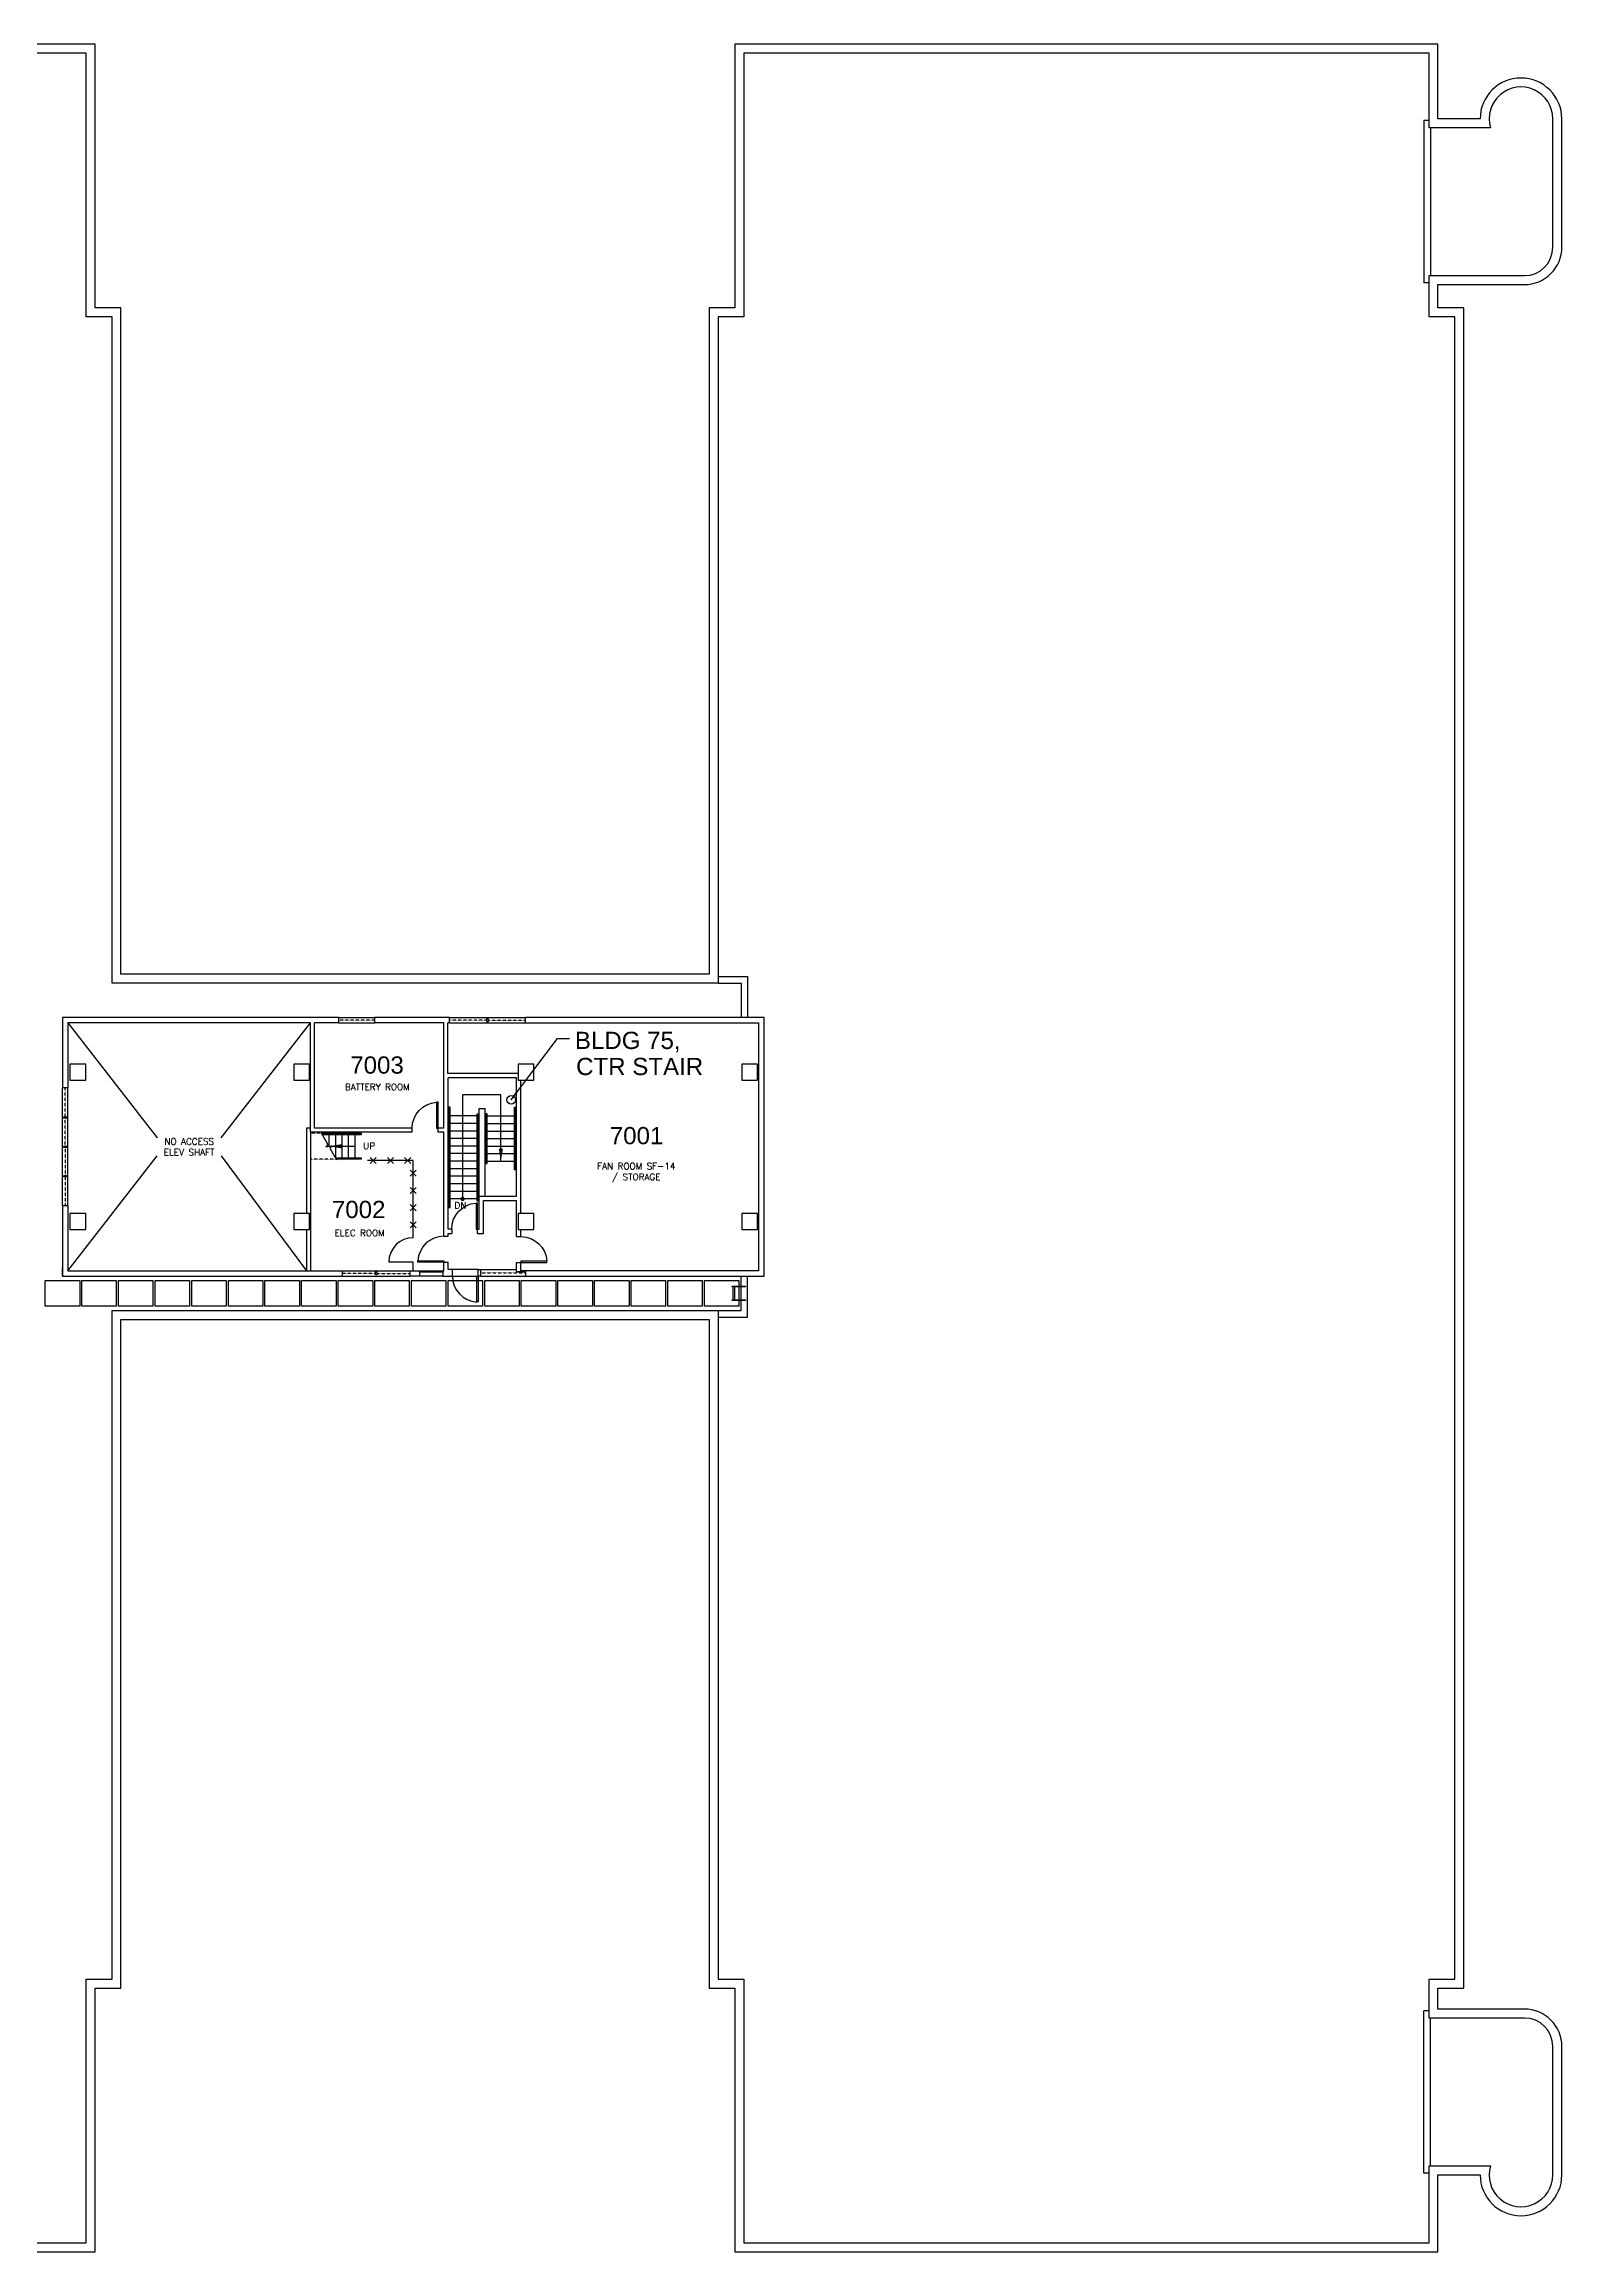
# Model space of a CAD drawing. Extents: x 2546 to 7658, y 1662 to 4736.
# Drawn here: x 5544 to 7658, y 1662 to 4736 of the extents above; entities that cross this region are included whole.
import ezdxf

# ---------------------------------------------------------------- set-up
doc = ezdxf.new("R2010")
doc.units = 0
doc.header["$MEASUREMENT"] = 0
doc.linetypes.add('DASHED2', pattern=[0.375, 0.25, -0.125])
doc.linetypes.add('HIDDEN2', pattern=[0.1875, 0.125, -0.0625])
doc.layers.get('0').update_dxf_attribs({"linetype": 'CONTINUOUS'})
for name, color, linetype in [('A-ANNO-TEXT', 4, 'CONTINUOUS'), ('A-ANNO-TEXT-STAIR', 4, 'CONTINUOUS'), ('A-ANNO-TX192', 4, 'CONTINUOUS'), ('A-COLS', 5, 'CONTINUOUS'), ('A-DOOR', 2, 'CONTINUOUS'), ('A-FLOR-CURB', 2, 'CONTINUOUS'), ('A-FLOR-HRAL', 1, 'CONTINUOUS'), ('A-FLOR-OVHD', 3, 'HIDDEN2'), ('A-FLOR-PATT', 1, 'CONTINUOUS'), ('A-FLOR-STRS', 2, 'CONTINUOUS'), ('A-GLAZ-SILL', 1, 'CONTINUOUS'), ('A-GLAZ-VENT', 2, 'DASHED2'), ('A-ROOF-LEVL-THICK', 3, 'CONTINUOUS'), ('A-WALL-FENCE', 3, 'CONTINUOUS'), ('A-WALL-FULL', 6, 'CONTINUOUS'), ('A-WALL-PRHT', 3, 'CONTINUOUS')]:
    doc.layers.add(name, color=color, linetype=linetype)
doc.styles.add('ARIAL', font='arial.ttf')
doc.styles.get("Standard").update_dxf_attribs({"font": 'simplex'})
doc.dimstyles.new('DIM-96', dxfattribs={"dimscale": 96, "dimtxt": 0.18, "dimasz": 0.18, "dimexe": 0.18, "dimexo": 0.0625, "dimgap": 0.125, "dimtad": 1, "dimdec": 4, "dimzin": 0, "dimdsep": 46, "dimlunit": 4, "dimtxsty": 'Standard', "dimblk": 'ARCHTICK', "dimcen": 0.09, "dimadec": 0, "dimazin": 0, "dimtfac": 1, "dimtdec": 4, "dimtofl": 0, "dimtmove": 2, "dimatfit": 2, "dimfxl": 0, "dimtolj": 1, "dimtzin": 0, "dimarcsym": 0})
doc.dimstyles.new('DIM1-4', dxfattribs={"dimscale": 48, "dimtxt": 0.09375, "dimasz": 0.125, "dimexe": 0.125, "dimexo": 0.09375, "dimgap": 0.046875, "dimtad": 1, "dimdec": 4, "dimzin": 7, "dimdsep": 46, "dimlunit": 4, "dimtxsty": 'Standard', "dimblk": 'TICK', "dimcen": 2.25, "dimdle": 1.5, "dimadec": 0, "dimazin": 0, "dimtfac": 1, "dimtdec": 4, "dimtix": 1, "dimtofl": 0, "dimtmove": 2, "dimatfit": 3, "dimldrblk": 'TICK', "dimfxl": 0, "dimtolj": 1, "dimtzin": 0, "dimarcsym": 0})

# ---------------------------------------------------------------- blocks, each defined once
blk = doc.blocks.new('dr-36')
blk.add_lwpolyline([(0, 36), (2, 36), (2, 0), (0, 0)], close=True)
blk.add_arc((-0.1, 0), 36.1, 0.0689, 86.658)
blk = doc.blocks.new('_ArchTick')
at = {"color": 0, "linetype": 'ByBlock', "const_width": 0.15}
blk.add_lwpolyline([(-0.5, -0.5), (0.5, 0.5)], dxfattribs=at)
blk = doc.blocks.new('TICK')
at = {"linetype": 'Continuous'}
blk.add_line((0.99, 0), (-0.99, 0), dxfattribs=at)
at = {"color": 11}
blk.add_line((-0.22, -0.22), (0.22, 0.22), dxfattribs=at)

msp = doc.modelspace()

# ---------------------------------------------------------------- linework, layer by layer
at = {"layer": 'A-ANNO-TEXT'}
for p, q in [((5577.5, 3373.5), (5702.1, 3213.7)), ((5790.9, 3213.7), (5915.5, 3373.5)), ((5577.5, 3028.5), (5702.1, 3188.3)), ((5790.9, 3188.3), (5910, 3028.5))]:
    msp.add_line(p, q, dxfattribs=at)
at = {"layer": 'A-ANNO-TEXT', "linetype": 'Continuous'}
msp.add_lwpolyline([(5930.5, 3220.4), (5939.5, 3204.4), (5936.7, 3201), (5945.3, 3202.5), (5942.5, 3199.1), (5951.5, 3183.1)], dxfattribs=at)
at = {"layer": 'A-ANNO-TEXT', "const_width": 3}
msp.add_lwpolyline([(6125.7, 3128.5, 1), (6128.7, 3128.5, 1)], format="xyb", close=True, dxfattribs=at)
at = {"layer": 'A-COLS'}
for points in [[(5580.5, 3294), (5602.5, 3294), (5602.5, 3316), (5580.5, 3316)], [(5892, 3294), (5914, 3294), (5914, 3316), (5892, 3316)], [(6204.5, 3294), (6226.5, 3294), (6226.5, 3316), (6204.5, 3316)], [(6516, 3294), (6538, 3294), (6538, 3316), (6516, 3316)], [(5580.5, 3086), (5602.5, 3086), (5602.5, 3108), (5580.5, 3108)], [(5892, 3086), (5914, 3086), (5914, 3108), (5892, 3108)], [(6204.5, 3086), (6226.5, 3086), (6226.5, 3108), (6204.5, 3108)], [(6516, 3086), (6538, 3086), (6538, 3108), (6516, 3108)]]:
    msp.add_lwpolyline(points, close=True, dxfattribs=at)
at = {"layer": 'A-FLOR-CURB'}
for p, q in [((7473, 4629.8), (7466, 4629.8)), ((7466, 4629.8), (7466, 4404)), ((7475, 4619.8), (7475, 4414)), ((7473, 4404), (7466, 4404)), ((6483, 3438), (6524, 3438)), ((6483, 3429), (6515, 3429)), ((6515, 3429), (6515, 3381)), ((6524, 3438), (6524, 3381)), ((6149, 3030), (6113, 3030)), ((6113, 3021), (6149, 3021)), ((6515, 2973), (6515, 3021)), ((6524, 2964), (6524, 3021)), ((6483, 2973), (6515, 2973)), ((6483, 2964), (6524, 2964)), ((7466, 1772.2), (7466, 1998)), ((7473, 1998), (7466, 1998)), ((7475, 1782.2), (7475, 1988)), ((7473, 1772.2), (7466, 1772.2))]:
    msp.add_line(p, q, dxfattribs=at)
at = {"layer": 'A-FLOR-HRAL'}
for points in [[(6107, 3116.5), (6110, 3116.5), (6110, 3256), (6107, 3256)], [(6107, 3118), (6108.5, 3118), (6108.5, 3254.5), (6107, 3254.5)], [(6150.5, 3125.5), (6147.5, 3125.5), (6147.5, 3247), (6150.5, 3247)], [(6150.5, 3127), (6149, 3127), (6149, 3245.5), (6150.5, 3245.5)], [(6158.5, 3178), (6161.5, 3178), (6161.5, 3247), (6158.5, 3247)], [(6158.5, 3179.5), (6160, 3179.5), (6160, 3245.5), (6158.5, 3245.5)], [(6202.5, 3169), (6199.5, 3169), (6199.5, 3256), (6202.5, 3256)], [(6202.5, 3170.5), (6201, 3170.5), (6201, 3254.5), (6202.5, 3254.5)]]:
    msp.add_lwpolyline(points, dxfattribs=at)
at = {"layer": 'A-FLOR-OVHD'}
for p, q in [((5930.9, 3219.8), (5915.5, 3219.8)), ((5950.8, 3183.8), (5915.5, 3183.8))]:
    msp.add_line(p, q, dxfattribs=at)
at = {"layer": 'A-FLOR-PATT'}
for points in [[(5546, 3015), (5594, 3015), (5594, 2979), (5546, 2979)], [(5597, 3015), (5645, 3015), (5645, 2979), (5597, 2979)], [(5648, 3015), (5696, 3015), (5696, 2979), (5648, 2979)], [(5699, 3015), (5747, 3015), (5747, 2979), (5699, 2979)], [(5750, 3015), (5798, 3015), (5798, 2979), (5750, 2979)], [(5801, 3015), (5849, 3015), (5849, 2979), (5801, 2979)], [(5852, 3015), (5900, 3015), (5900, 2979), (5852, 2979)], [(5903, 3015), (5951, 3015), (5951, 2979), (5903, 2979)], [(5954, 3015), (6002, 3015), (6002, 2979), (5954, 2979)], [(6005, 3015), (6053, 3015), (6053, 2979), (6005, 2979)], [(6056, 3015), (6104, 3015), (6104, 2979), (6056, 2979)], [(6107, 3015), (6155, 3015), (6155, 2979), (6107, 2979)], [(6158, 3015), (6206, 3015), (6206, 2979), (6158, 2979)], [(6209, 3015), (6257, 3015), (6257, 2979), (6209, 2979)], [(6260, 3015), (6308, 3015), (6308, 2979), (6260, 2979)], [(6311, 3015), (6359, 3015), (6359, 2979), (6311, 2979)], [(6362, 3015), (6410, 3015), (6410, 2979), (6362, 2979)], [(6413, 3015), (6461, 3015), (6461, 2979), (6413, 2979)]]:
    msp.add_lwpolyline(points, close=True, dxfattribs=at)
for points in [[(6512, 2987), (6512, 2979), (6464, 2979), (6464, 3015), (6512, 3015), (6512, 3007)], [(6512, 3006), (6512, 2988)]]:
    msp.add_lwpolyline(points, dxfattribs=at)
at = {"layer": 'A-FLOR-STRS'}
for p, q in [((6108.5, 3244), (6107, 3244)), ((6108.5, 3233.5), (6107, 3233.5)), ((6147.5, 3244), (6110, 3244)), ((6147.5, 3233.5), (6110, 3233.5)), ((6150.5, 3244), (6149, 3244)), ((6150.5, 3233.5), (6149, 3233.5)), ((6158.5, 3244), (6160, 3244)), ((6158.5, 3233.5), (6160, 3233.5)), ((6161.5, 3244), (6199.5, 3244)), ((6161.5, 3233.5), (6199.5, 3233.5)), ((6201, 3244), (6202.5, 3244)), ((6201, 3233.5), (6202.5, 3233.5)), ((5941, 3217.8), (5941, 3201.8)), ((5950, 3217.8), (5950, 3185.8)), ((5959, 3217.8), (5959, 3185.8)), ((5968, 3217.8), (5968, 3185.8)), ((5977, 3217.8), (5977, 3185.8)), ((6108.5, 3223), (6107, 3223)), ((6108.5, 3212.5), (6107, 3212.5)), ((6108.5, 3202), (6107, 3202)), ((6147.5, 3223), (6110, 3223)), ((6147.5, 3212.5), (6110, 3212.5)), ((6147.5, 3202), (6110, 3202)), ((6150.5, 3223), (6149, 3223)), ((6150.5, 3212.5), (6149, 3212.5)), ((6150.5, 3202), (6149, 3202)), ((6158.5, 3223), (6160, 3223)), ((6158.5, 3212.5), (6160, 3212.5)), ((6158.5, 3202), (6160, 3202)), ((6161.5, 3223), (6199.5, 3223)), ((6161.5, 3212.5), (6199.5, 3212.5)), ((6161.5, 3202), (6199.5, 3202)), ((6201, 3223), (6202.5, 3223)), ((6201, 3212.5), (6202.5, 3212.5)), ((6201, 3202), (6202.5, 3202)), ((6108.5, 3191.5), (6107, 3191.5)), ((6108.5, 3181), (6107, 3181)), ((6108.5, 3170.5), (6107, 3170.5)), ((6147.5, 3191.5), (6110, 3191.5)), ((6147.5, 3181), (6110, 3181)), ((6147.5, 3170.5), (6110, 3170.5)), ((6150.5, 3191.5), (6149, 3191.5)), ((6150.5, 3181), (6149, 3181)), ((6150.5, 3170.5), (6149, 3170.5)), ((6158.5, 3191.5), (6160, 3191.5)), ((6158.5, 3181), (6160, 3181)), ((6161.5, 3191.5), (6199.5, 3191.5)), ((6161.5, 3181), (6199.5, 3181)), ((6201, 3191.5), (6202.5, 3191.5)), ((6201, 3181), (6202.5, 3181)), ((6108.5, 3160), (6107, 3160)), ((6108.5, 3149.5), (6107, 3149.5)), ((6108.5, 3139), (6107, 3139)), ((6147.5, 3160), (6110, 3160)), ((6147.5, 3149.5), (6110, 3149.5)), ((6147.5, 3139), (6110, 3139)), ((6150.5, 3160), (6149, 3160)), ((6150.5, 3149.5), (6149, 3149.5)), ((6150.5, 3139), (6149, 3139)), ((6108.5, 3128.5), (6107, 3128.5)), ((6147.5, 3128.5), (6110, 3128.5)), ((6150.5, 3128.5), (6149, 3128.5))]:
    msp.add_line(p, q, dxfattribs=at)
for points in [[(5930.9, 3219.8), (5986, 3219.8), (5986, 3217.8), (5932, 3217.8)], [(5950, 3185.8), (5986, 3185.8), (5986, 3183.8), (5951.1, 3183.8)]]:
    msp.add_lwpolyline(points, dxfattribs=at)
msp.add_lwpolyline([(6504.2, 2988), (6504.2, 3006), (6502.8, 3006), (6502.8, 3007), (6521, 3007), (6521, 3006), (6505.8, 3006), (6505.8, 2988), (6521, 2988), (6521, 2987), (6502.8, 2987), (6502.8, 2988)], close=True, dxfattribs=at)
at = {"layer": 'A-GLAZ-SILL'}
for p, q in [((5955, 3381), (6005, 3381)), ((5955, 3373.5), (6005, 3373.5)), ((6109, 3381), (6215, 3381)), ((6109, 3373.5), (6215, 3373.5)), ((5570, 3119), (5570, 3283)), ((5577.5, 3119), (5577.5, 3283)), ((5960, 3028.5), (6054, 3028.5)), ((5960, 3021), (6054, 3021)), ((6152, 3030), (6202.5, 3030)), ((6152, 3021), (6215, 3021))]:
    msp.add_line(p, q, dxfattribs=at)
for points in [[(6161, 3379.2), (6163, 3379.2), (6163, 3375.2), (6161, 3375.2)], [(5571.8, 3241), (5571.8, 3243), (5575.8, 3243), (5575.8, 3241)], [(5571.8, 3200), (5571.8, 3202), (5575.8, 3202), (5575.8, 3200)], [(5571.8, 3159), (5571.8, 3161), (5575.8, 3161), (5575.8, 3159)], [(6006, 3026.8), (6008, 3026.8), (6008, 3022.8), (6006, 3022.8)]]:
    msp.add_lwpolyline(points, close=True, dxfattribs=at)
at = {"layer": 'A-GLAZ-VENT', "ltscale": 0.5}
for p, q in [((6005, 3377.2), (5955, 3377.2)), ((6161, 3377.2), (6109, 3377.2)), ((6163, 3377.2), (6215, 3377.2)), ((5573.8, 3243), (5573.8, 3283)), ((5573.8, 3202), (5573.8, 3241)), ((5573.8, 3200), (5573.8, 3161)), ((5573.8, 3159), (5573.8, 3119)), ((6006, 3024.8), (5960, 3024.8)), ((6008, 3024.8), (6054, 3024.8)), ((6152, 3025.5), (6215, 3025.5))]:
    msp.add_line(p, q, dxfattribs=at)
at = {"layer": 'A-ROOF-LEVL-THICK'}
for p, q in [((5603, 4723.8), (4649, 4723.8)), ((5603, 4356.5), (5603, 4723.8)), ((7473, 4723.8), (6519, 4723.8)), ((6519, 4723.8), (6519, 4356.5)), ((7473, 4619.8), (7473, 4723.8)), ((7558.5, 4619.8), (7473, 4619.8)), ((7645.5, 4453.5), (7645.5, 4632.2)), ((7473, 4356.5), (7473, 4414)), ((7473, 4414), (7606, 4414)), ((5639, 4356.5), (5603, 4356.5)), ((5639, 3429), (5639, 4356.5)), ((6519, 4356.5), (6483, 4356.5)), ((6483, 4356.5), (6483, 3429)), ((7509, 4356.5), (7473, 4356.5)), ((7509, 2042.2), (7509, 4356.5)), ((6483, 3429), (5639, 3429)), ((5639, 2042.2), (5639, 2973)), ((5639, 2973), (6483, 2973)), ((6483, 2973), (6483, 2042.2)), ((5603, 1675), (5603, 2042.2)), ((5603, 2042.2), (5639, 2042.2)), ((6483, 2042.2), (6519, 2042.2)), ((6519, 2042.2), (6519, 1675)), ((7473, 1988), (7473, 2042.2)), ((7473, 2042.2), (7509, 2042.2)), ((7606, 1988), (7473, 1988)), ((7645.5, 1769.7), (7645.5, 1948.5)), ((7473, 1675), (7473, 1782.2)), ((7473, 1782.2), (7558.5, 1782.2)), ((4649, 1675), (5603, 1675)), ((6519, 1675), (7473, 1675))]:
    msp.add_line(p, q, dxfattribs=at)
msp.add_lwpolyline([(4636.5, 1662.5), (5615.5, 1662.5), (5615.5, 2029.7), (5651.5, 2029.7), (5651.5, 2960.5), (6470.5, 2960.5), (6470.5, 2029.7), (6506.5, 2029.7), (6506.5, 1662.5), (7485.5, 1662.5), (7485.5, 1769.7), (7544.2, 1769.7, 1), (7658, 1769.7), (7658, 1948.5, 0.414214), (7606, 2000.5), (7485.5, 2000.5), (7485.5, 2029.7), (7521.5, 2029.7), (7521.5, 4369), (7485.5, 4369), (7485.5, 4401.5), (7606, 4401.5, 0.414214), (7658, 4453.5), (7658, 4632.2, 1), (7544.2, 4632.2), (7485.5, 4632.2), (7485.5, 4736.2), (6506.5, 4736.2), (6506.5, 4369), (6470.5, 4369), (6470.5, 3441.5), (5651.5, 3441.5), (5651.5, 4369), (5615.5, 4369), (5615.5, 4736.2), (4636.5, 4736.2)], format="xyb", dxfattribs=at)
for centre, radius, start, end in [((7601.1, 4632.2), 44.4, 0.0003, 196.3599), ((7606, 4453.5), 39.5, 270, 360), ((7658, 4453.5), 12.5, 179.9979, 180), ((7606, 1948.5), 39.5, 0, 90), ((7601.1, 1769.7), 44.4, 163.6401, 0)]:
    msp.add_arc(centre, radius, start, end, dxfattribs=at)
at = {"layer": 'A-WALL-FENCE', "ltscale": 0.125}
for p, q in [((6058.5, 3182), (5995, 3182)), ((6007, 3186.2), (5998.5, 3177.8)), ((6007, 3177.8), (5998.5, 3186.2)), ((6031, 3186.2), (6022.5, 3177.8)), ((6031, 3177.8), (6022.5, 3186.2)), ((6055, 3186.2), (6046.5, 3177.8)), ((6055, 3177.8), (6046.5, 3186.2)), ((6054.3, 3168.5), (6062.7, 3160)), ((6062.7, 3168.5), (6054.3, 3160)), ((6058.5, 3074.5), (6058.5, 3182)), ((6054.3, 3144.5), (6062.7, 3136)), ((6062.7, 3144.5), (6054.3, 3136)), ((6054.3, 3120.5), (6062.7, 3112)), ((6062.7, 3120.5), (6054.3, 3112)), ((6054.3, 3096.5), (6062.7, 3088)), ((6062.7, 3096.5), (6054.3, 3088))]:
    msp.add_line(p, q, dxfattribs=at)
msp.add_lwpolyline([(6058.5, 3028.5), (6058.5, 3040.5), (6024.5, 3040.5)], dxfattribs=at)
msp.add_arc((6058.5, 3040.5), 34, 90, 180, dxfattribs=at)
for p in [(6058.5, 3164.2), (6058.5, 3140.2), (6058.5, 3116.2), (6058.5, 3092.2)]:
    msp.add_point(p, dxfattribs=at)
at = {"layer": 'A-WALL-FULL'}
for p, q in [((5955, 3373.5), (5955, 3381)), ((6005, 3373.5), (6005, 3381)), ((6101, 3227), (6101, 3373.5)), ((6106.5, 3303), (6106.5, 3373.5)), ((6109, 3373.5), (6109, 3381)), ((6215, 3373.5), (6215, 3381)), ((6547, 3381), (6215, 3381)), ((6215, 3373.5), (6539.5, 3373.5)), ((6539.5, 3373.5), (6539.5, 3028.5)), ((6547, 3021), (6547, 3381)), ((6204.5, 3303), (6106.5, 3303)), ((6107, 3086.5), (6107, 3297)), ((6202.5, 3297), (6107, 3297)), ((6202.5, 3132.5), (6202.5, 3297)), ((6208.5, 3108), (6208.5, 3294)), ((5577.5, 3283), (5570, 3283)), ((5910, 3227), (5910, 3108)), ((5915.5, 3227), (5910, 3227)), ((5915.5, 3221.5), (5915.5, 3028.5)), ((6057, 3221.5), (6057, 3227)), ((6093, 3221.5), (6093, 3227)), ((6101, 3076.5), (6101, 3221.5)), ((5577.5, 3119), (5570, 3119)), ((6150.5, 3086.5), (6150.5, 3132.5)), ((6150.5, 3132.5), (6202.5, 3132.5)), ((6156.5, 3126.5), (6202.5, 3126.5)), ((6156.5, 3080.5), (6156.5, 3126.5)), ((6202.5, 3076), (6202.5, 3126.5)), ((5910, 3086), (5910, 3028.5)), ((6101, 3076.5), (6107, 3076.5)), ((6112, 3086.5), (6107, 3086.5)), ((6112, 3086.5), (6112, 3080.5)), ((6148, 3080.5), (6148, 3086.5)), ((6148, 3086.5), (6150.5, 3086.5)), ((6148, 3080.5), (6156.5, 3080.5)), ((6202.5, 3076), (6208.5, 3076)), ((6208.5, 3076), (6208.5, 3086)), ((5570, 3021), (5570, 3033)), ((5960, 3021), (5960, 3028.5)), ((6054, 3021), (6054, 3028.5)), ((6067.5, 3021), (6054, 3021)), ((6101, 3040.5), (6107, 3040.5)), ((6202.5, 3027.5), (6202.5, 3040)), ((6202.5, 3040), (6208.5, 3040)), ((6202.5, 3027.5), (6215, 3027.5)), ((6208.5, 3028.5), (6208.5, 3040)), ((6208.5, 3028.5), (6208.5, 3040)), ((6539.5, 3028.5), (6208.5, 3028.5)), ((6215, 3027.5), (6215, 3021)), ((6215, 3021), (6547, 3021))]:
    msp.add_line(p, q, dxfattribs=at)
for points in [[(5955, 3381), (5570, 3381), (5570, 3283)], [(5915.5, 3373.5), (5577.5, 3373.5), (5577.5, 3283)], [(6057, 3221.5), (5915.5, 3221.5), (5915.5, 3373.5)], [(5955, 3373.5), (5921, 3373.5)], [(6057, 3227), (5921, 3227), (5921, 3373.5)], [(6109, 3381), (6005, 3381)], [(6101, 3373.5), (6005, 3373.5)], [(6109, 3373.5), (6106.5, 3373.5)], [(6101, 3227), (6093, 3227)], [(6101, 3221.5), (6093, 3221.5)], [(5570, 3119), (5570, 3021), (5960, 3021)], [(5577.5, 3119), (5577.5, 3028.5), (5960, 3028.5)], [(6107, 3076.5), (6107, 3080.5), (6112, 3080.5)], [(6054, 3028.5), (6101, 3028.5), (6101, 3040.5)], [(6099.5, 3021), (6113, 3021)], [(6113, 3021), (6113, 3030), (6107, 3030), (6107, 3040.5)]]:
    msp.add_lwpolyline(points, dxfattribs=at)
for points in [[(6067.5, 3027), (6099.5, 3027), (6099.5, 3021), (6067.5, 3021)], [(6149, 3030), (6152, 3030), (6152, 3021), (6149, 3021)]]:
    msp.add_lwpolyline(points, close=True, dxfattribs=at)
at = {"layer": 'A-WALL-PRHT'}
for p, q in [((6150.5, 3132.5), (6150.5, 3254.5)), ((6150.5, 3254.5), (6158.5, 3254.5)), ((6158.5, 3132.5), (6158.5, 3254.5))]:
    msp.add_line(p, q, dxfattribs=at)

# ---------------------------------------------------------------- block references
at = {"layer": 'A-DOOR', "xscale": -1}
for p in [(6093, 3227), (6148, 3086.5)]:
    msp.add_blockref('dr-36', p, dxfattribs=at)
at = {"layer": 'A-DOOR'}
for p, rotation in [((6101, 3040.5), 90), ((6149, 3021), 180)]:
    msp.add_blockref('dr-36', p, dxfattribs=dict(at, rotation=rotation))
at = {"layer": 'A-DOOR', "xscale": -1, "rotation": 270}
msp.add_blockref('dr-36', (6208.5, 3040), dxfattribs=at)

# ---------------------------------------------------------------- texts
at = {"layer": 'A-ANNO-TEXT', "char_height": 9, "attachment_point": 5}
for s, insert, width in [('BATTERY ROOM', (6008.5, 3284.4), 315.031), ('NO ACCESS\\PELEV SHAFT', (5746.5, 3201), 315.031), ('UP', (5997.1, 3202.3), 29.604), ('FAN ROOM SF-14\\P/ STORAGE', (6369.1, 3165.1), 315.031), ('DN', (6124.2, 3119.6), 29.605), ('ELEC ROOM', (5983.9, 3081.1), 315.031)]:
    msp.add_mtext(s, dxfattribs=dict(at, insert=insert, width=width))
at = {"layer": 'A-ANNO-TEXT-STAIR', "style": 'ARIAL'}
for s, p in [('BLDG 75, ', (6283.6, 3337.2)), ('CTR STAIR', (6285.3, 3300.9))]:
    msp.add_text(s, height=24, dxfattribs=at).set_placement(p)
at = {"layer": 'A-ANNO-TX192', "style": 'ARIAL'}
for s, p in [('7003', (5970.8, 3302.9)), ('7001', (6332.2, 3204.6)), ('7002', (5945.2, 3101.8))]:
    msp.add_text(s, height=24, dxfattribs=at).set_placement(p)

# ---------------------------------------------------------------- leaders
at = {"layer": 'A-ANNO-TEXT'}
for points, override in [([(6180.5, 3181), (6180.5, 3273.3), (6127.2, 3273.3), (6127.2, 3128.5)], {"dimgap": 0.125, "dimtad": 0}), ([(5941, 3201.8), (5977, 3201.8)], {"dimgap": 0.09, "dimtad": 0})]:
    msp.add_leader(points, dimstyle='DIM-96', override=override, dxfattribs=at)
at = {"layer": 'A-ANNO-TEXT-STAIR'}
msp.add_leader([(6194.8, 3266.6), (6259.2, 3351.7), (6276.2, 3351.7)], dimstyle='DIM1-4', override={"dimscale": 96, "dimgap": 0, "dimtad": 0, "dimldrblk": 'DotBlank'}, dxfattribs=at)

doc.saveas('drawing.dxf')
